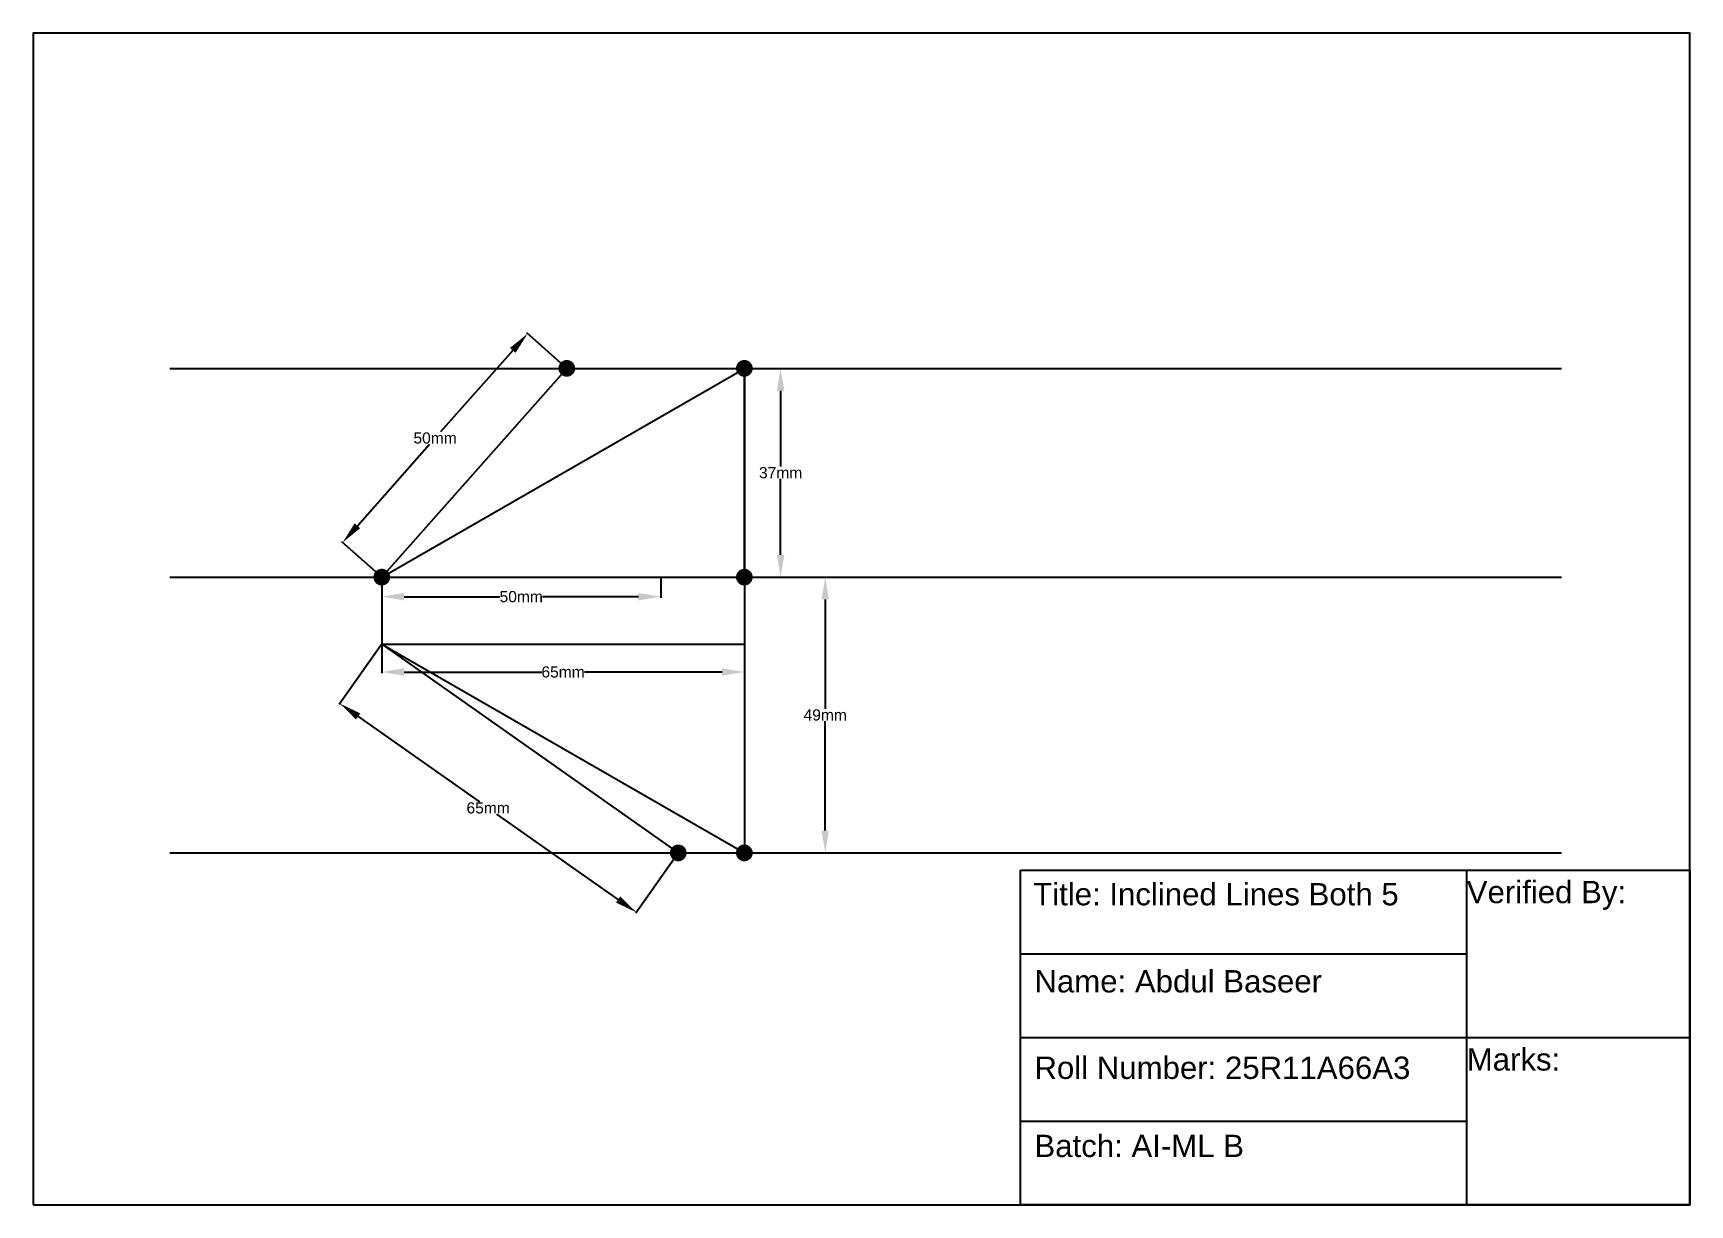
# Model space of a CAD drawing. Header units: millimetres. Extents: x 0 to 297, y 0 to 210.
import ezdxf

# ---------------------------------------------------------------- set-up
doc = ezdxf.new("R2010")
doc.units = ezdxf.units.MM
doc.header["$MEASUREMENT"] = 0
for name, color, linetype in [('Final Lines', 1, 'Continuous'), ('Points', 6, 'Continuous'), ('ProjLin', 2, 'Continuous'), ('RefLin', 3, 'Continuous'), ('RTFRFV', 4, 'Continuous')]:
    doc.layers.add(name, color=color, linetype=linetype)
doc.styles.get("Standard").update_dxf_attribs({"font": 'arial.ttf'})
doc.dimstyles.get("Standard").update_dxf_attribs({"dimtxt": 2, "dimasz": 4, "dimexe": 0.18, "dimexo": 0.0625, "dimgap": 0.09, "dimtad": 0, "dimtih": 1, "dimtoh": 1, "dimdec": 0, "dimzin": 0, "dimdsep": 46, "dimtxsty": 'Standard', "dimcen": 0.09, "dimadec": 0, "dimazin": 0, "dimtfac": 1, "dimtdec": 0, "dimtofl": 0, "dimtmove": 0, "dimatfit": 3, "dimfxl": 1, "dimtolj": 1, "dimtzin": 0, "dimarcsym": 0})

# ---------------------------------------------------------------- blocks, each defined once
blk = doc.blocks.new('*D1')
at = {"layer": 'Defpoints', "color": 0, "transparency": 16777216}
for p in [(95.67, 149.92), (55.48, 118.72), (62.5, 112.5)]:
    blk.add_point(p, dxfattribs=at)
at = {"layer": 'Points', "color": 0, "lineweight": -2, "transparency": 16777216}
for p, q in [((95.62, 149.96), (88.51, 156.26)), ((85.99, 153.15), (73.05, 138.54)), ((58.13, 121.72), (71.08, 136.32)), ((62.45, 112.54), (55.35, 118.84))]:
    blk.add_line(p, q, dxfattribs=at)
at = {"layer": 'Points', "color": 0, "transparency": 16777216}
for points in [[(85.49, 153.59), (86.49, 152.7), (88.65, 156.14)], [(57.64, 122.16), (58.63, 121.27), (55.48, 118.72)]]:
    blk.add_solid(points, dxfattribs=at)
at = {"layer": 'Points', "color": 0, "transparency": 16777216, "insert": (72.06, 137.43), "char_height": 2, "attachment_point": 5}
blk.add_mtext('\\A1;50mm', dxfattribs=at)
blk = doc.blocks.new('*D2')
at = {"layer": 'Defpoints', "color": 0, "transparency": 16777216}
for p in [(62.5, 100.5), (115.65, 63.08), (108.15, 52.42)]:
    blk.add_point(p, dxfattribs=at)
at = {"layer": 'Points', "color": 0, "lineweight": -2, "transparency": 16777216}
for p, q in [((62.46, 100.45), (54.89, 89.69)), ((58.27, 87.54), (79.99, 72.24)), ((104.87, 54.72), (83.15, 70.02)), ((115.61, 63.03), (108.04, 52.27))]:
    blk.add_line(p, q, dxfattribs=at)
at = {"layer": 'Points', "color": 0, "transparency": 16777216}
for points in [[(58.65, 88.08), (57.88, 86.99), (54.99, 89.84)], [(105.26, 55.27), (104.49, 54.18), (108.15, 52.42)]]:
    blk.add_solid(points, dxfattribs=at)
at = {"layer": 'Points', "color": 0, "transparency": 16777216, "insert": (81.57, 71.13), "char_height": 2, "attachment_point": 5}
blk.add_mtext('\\A1;65mm', dxfattribs=at)
blk = doc.blocks.new('*D3')
at = {"layer": 'Defpoints', "color": 0, "transparency": 16777216}
for p in [(62.5, 100.5), (127.5, 100.5), (127.5, 95.5)]:
    blk.add_point(p, dxfattribs=at)
at = {"layer": 'Points', "color": 0, "lineweight": -2, "transparency": 16777216}
for p, q in [((62.5, 100.44), (62.5, 95.32)), ((127.5, 100.44), (127.5, 95.32)), ((66.5, 95.5), (91.17, 95.5)), ((123.5, 95.5), (98.83, 95.5))]:
    blk.add_line(p, q, dxfattribs=at)
at = {"layer": 'Points', "color": 0, "transparency": 16777216}
for points in [[(66.5, 96.17), (66.5, 94.83), (62.5, 95.5)], [(123.5, 96.17), (123.5, 94.83), (127.5, 95.5)]]:
    blk.add_solid(points, dxfattribs=at)
at = {"layer": 'Points', "color": 0, "transparency": 16777216, "insert": (95, 95.5), "char_height": 2, "attachment_point": 5}
blk.add_mtext('\\A1;65mm', dxfattribs=at)
blk = doc.blocks.new('*D4')
at = {"layer": 'Defpoints', "color": 0, "transparency": 16777216}
for p in [(62.5, 112.5), (112.5, 112.5), (112.5, 109)]:
    blk.add_point(p, dxfattribs=at)
at = {"layer": 'Points', "color": 0, "lineweight": -2, "transparency": 16777216}
for p, q in [((62.5, 112.44), (62.5, 108.82)), ((112.5, 112.44), (112.5, 108.82)), ((66.5, 109), (83.68, 109)), ((108.5, 109), (91.32, 109))]:
    blk.add_line(p, q, dxfattribs=at)
at = {"layer": 'Points', "color": 0, "transparency": 16777216}
for points in [[(66.5, 109.67), (66.5, 108.33), (62.5, 109)], [(108.5, 109.67), (108.5, 108.33), (112.5, 109)]]:
    blk.add_solid(points, dxfattribs=at)
at = {"layer": 'Points', "color": 0, "transparency": 16777216, "insert": (87.5, 109), "char_height": 2, "attachment_point": 5}
blk.add_mtext('\\A1;50mm', dxfattribs=at)
blk = doc.blocks.new('*D6')
at = {"layer": 'Defpoints', "color": 0, "transparency": 16777216}
for p in [(127.5, 149.92), (127.5, 112.5), (134, 112.5)]:
    blk.add_point(p, dxfattribs=at)
at = {"layer": 'Points', "color": 0, "lineweight": -2, "transparency": 16777216}
for p, q in [((127.56, 149.92), (134.18, 149.92)), ((134, 145.92), (134, 132.32)), ((134, 116.5), (134, 130.1)), ((127.56, 112.5), (134.18, 112.5))]:
    blk.add_line(p, q, dxfattribs=at)
at = {"layer": 'Points', "color": 0, "transparency": 16777216}
for points in [[(133.33, 145.92), (134.67, 145.92), (134, 149.92)], [(133.33, 116.5), (134.67, 116.5), (134, 112.5)]]:
    blk.add_solid(points, dxfattribs=at)
at = {"layer": 'Points', "color": 0, "transparency": 16777216, "insert": (134, 131.21), "char_height": 2, "attachment_point": 5}
blk.add_mtext('\\A1;37mm', dxfattribs=at)
blk = doc.blocks.new('*D7')
at = {"layer": 'Defpoints', "color": 0, "transparency": 16777216}
for p in [(127.5, 112.5), (127.5, 63.08), (142, 63.08)]:
    blk.add_point(p, dxfattribs=at)
at = {"layer": 'Points', "color": 0, "lineweight": -2, "transparency": 16777216}
for p, q in [((127.56, 112.5), (142.18, 112.5)), ((142, 108.5), (142, 88.9)), ((142, 67.08), (142, 86.68)), ((127.56, 63.08), (142.18, 63.08))]:
    blk.add_line(p, q, dxfattribs=at)
at = {"layer": 'Points', "color": 0, "transparency": 16777216}
for points in [[(141.33, 108.5), (142.67, 108.5), (142, 112.5)], [(141.33, 67.08), (142.67, 67.08), (142, 63.08)]]:
    blk.add_solid(points, dxfattribs=at)
at = {"layer": 'Points', "color": 0, "transparency": 16777216, "insert": (142, 87.79), "char_height": 2, "attachment_point": 5}
blk.add_mtext('\\A1;49mm', dxfattribs=at)

msp = doc.modelspace()

# ---------------------------------------------------------------- linework, layer by layer
for p, q in [((177, 0), (177, 60)), ((177, 60), (297, 60)), ((257, 0), (257, 60)), ((297, 60), (297, 0)), ((177, 45), (257, 45)), ((177, 30), (297, 30)), ((177, 15), (257, 15)), ((297, 0), (177, 0))]:
    msp.add_line(p, q)
msp.add_lwpolyline([(0, 0), (297, 0), (297, 210), (0, 210)], close=True)
at = {"layer": 'Final Lines'}
for p, q in [((62.5, 112.5), (95.67, 149.92)), ((62.5, 100.5), (115.65, 63.08))]:
    msp.add_line(p, q, dxfattribs=at)
at = {"layer": 'Points'}
for p, q in [((127.5, 149.92), (127.5, 112.5)), ((127.5, 112.5), (127.5, 63.08))]:
    msp.add_line(p, q, dxfattribs=at)
at = {"layer": 'Points', "const_width": 1.5}
for points in [[(94.92, 149.92, 1), (96.42, 149.92, 1)], [(126.75, 149.92, 1), (128.25, 149.92, 1)], [(61.75, 112.5, 1), (63.25, 112.5, 1)], [(126.75, 112.5, 1), (128.25, 112.5, 1)], [(114.9, 63.08, 1), (116.4, 63.08, 1)], [(126.75, 63.08, 1), (128.25, 63.08, 1)]]:
    msp.add_lwpolyline(points, format="xyb", close=True, dxfattribs=at)
at = {"layer": 'ProjLin'}
for p, q in [((62.5, 112.5), (127.5, 149.92)), ((127.5, 112.5), (127.5, 149.92)), ((127.5, 149.92), (127.5, 63.08)), ((62.5, 112.5), (62.5, 100.5)), ((62.5, 100.5), (127.5, 63.08))]:
    msp.add_line(p, q, dxfattribs=at)
at = {"layer": 'RefLin'}
for p, q in [((24.5, 149.92), (274, 149.92)), ((24.5, 112.5), (274, 112.5)), ((24.5, 63.08), (274, 63.08))]:
    msp.add_line(p, q, dxfattribs=at)
at = {"layer": 'RTFRFV'}
for p, q in [((62.5, 112.5), (112.5, 112.5)), ((62.5, 100.5), (127.5, 100.5))]:
    msp.add_line(p, q, dxfattribs=at)

# ---------------------------------------------------------------- texts
for s, p in [('Title: Inclined Lines Both 5', (179.27, 53.68)), ('Verified By:', (257, 54.07)), ('Name: Abdul Baseer', (179.5, 38.07)), ('Roll Number: 25R11A66A3', (179.5, 22.57)), ('Marks:', (257, 24.07)), ('Batch: AI-ML B', (179.5, 8.57))]:
    msp.add_text(s, height=4).set_placement(p)

# ---------------------------------------------------------------- dimensions: what is measured, and where the dimension line sits
at = {"layer": 'Points'}
for p1, p2, distance, picture, middle in [((95.67, 149.92), (62.5, 112.5), -9.38, '*D1', (72.06, 137.43)), ((62.5, 100.5), (115.65, 63.08), -13.04, '*D2', (81.57, 71.13))]:
    dim = msp.add_aligned_dim(p1=p1, p2=p2, distance=distance, dimstyle='Standard', override={"dimpost": 'mm'}, dxfattribs=at)
    dim.commit()
    dim.dimension.update_dxf_attribs({"geometry": picture, "text_midpoint": middle})
for base, p1, p2, picture, middle in [((134, 112.5), (127.5, 149.92), (127.5, 112.5), '*D6', (134, 131.21)), ((142, 63.08), (127.5, 112.5), (127.5, 63.08), '*D7', (142, 87.79))]:
    dim = msp.add_linear_dim(base=base, p1=p1, p2=p2, angle=90, dimstyle='Standard', override={"dimpost": 'mm'}, dxfattribs=at)
    dim.commit()
    dim.dimension.update_dxf_attribs({"geometry": picture, "text_midpoint": middle})
for base, p1, p2, picture, middle in [((112.5, 109), (62.5, 112.5), (112.5, 112.5), '*D4', (87.5, 109)), ((127.5, 95.5), (62.5, 100.5), (127.5, 100.5), '*D3', (95, 95.5))]:
    dim = msp.add_linear_dim(base=base, p1=p1, p2=p2, dimstyle='Standard', override={"dimpost": 'mm'}, dxfattribs=at)
    dim.commit()
    dim.dimension.update_dxf_attribs({"geometry": picture, "text_midpoint": middle})

doc.saveas('drawing.dxf')
